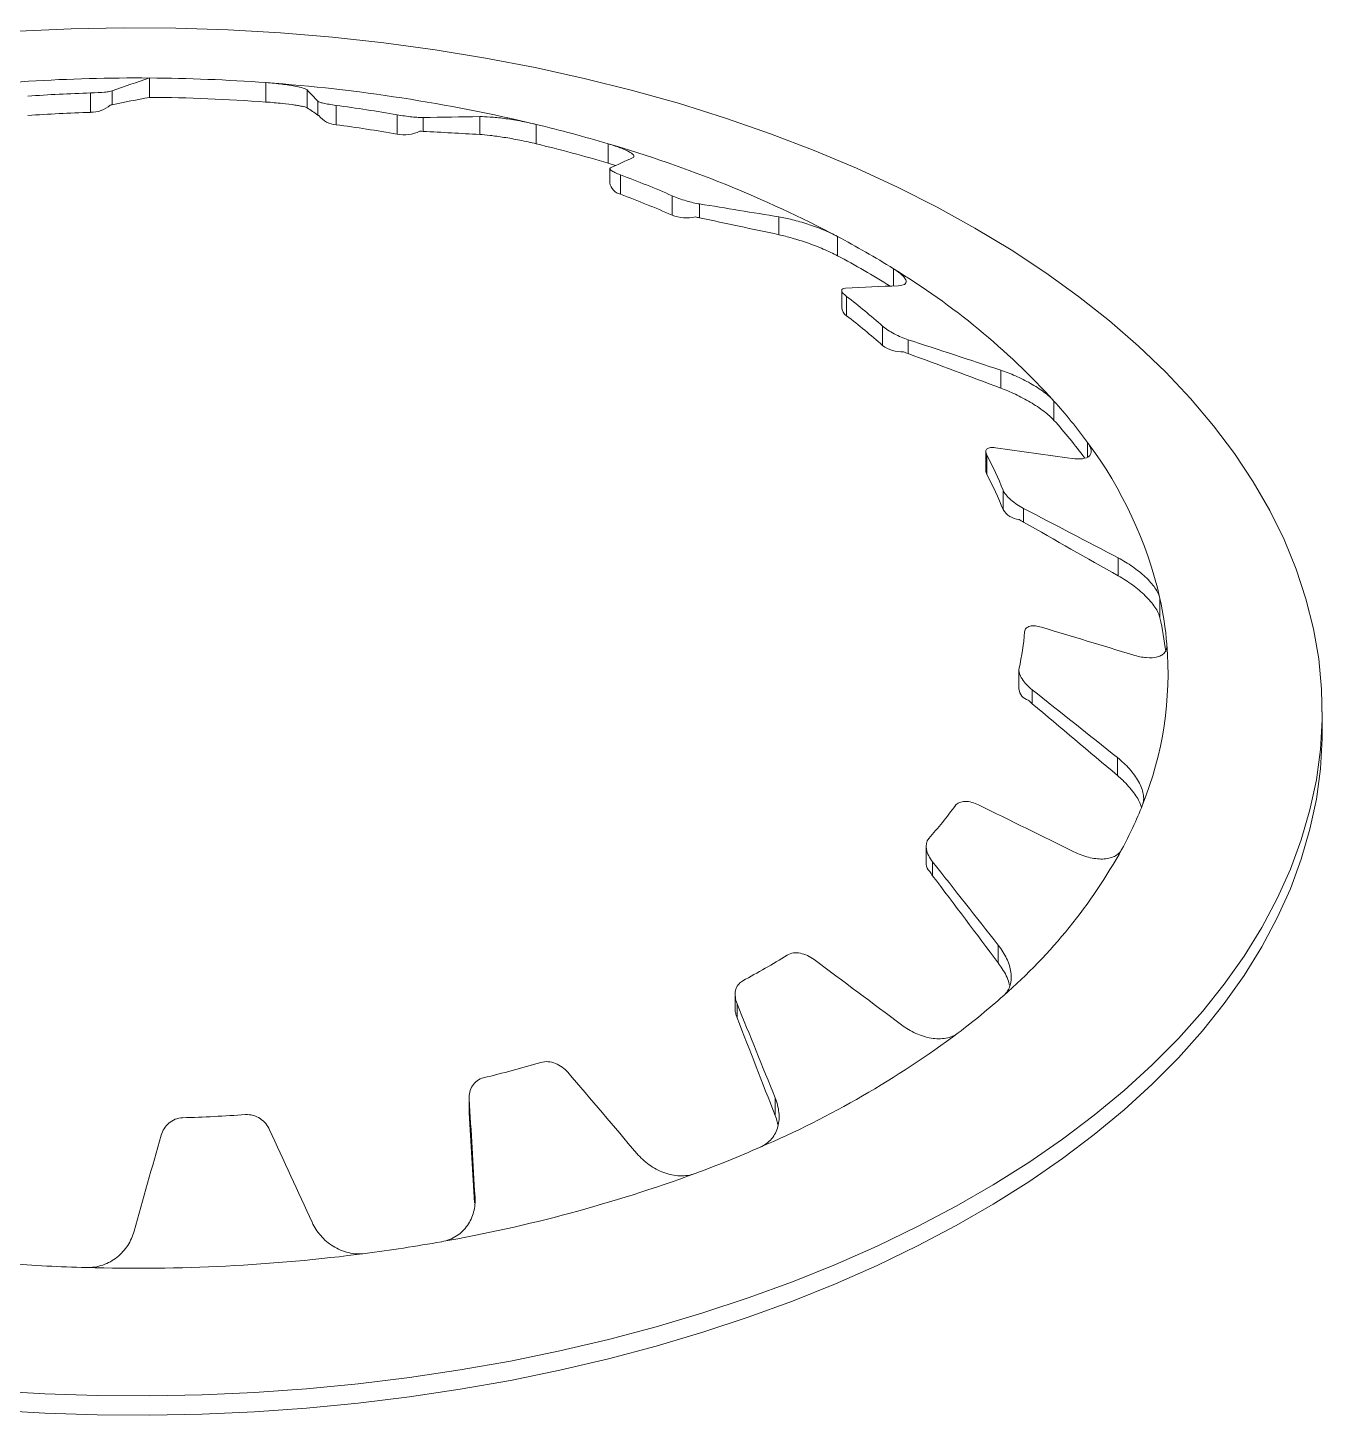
# Model space of a CAD drawing. Header units: millimetres. Extents: x 4510 to 4691, y 1198 to 1451.
# Drawn here: x 4556.04 to 4583.33, y 1252.44 to 1281.71 of the extents above; entities that cross this region are included whole.
import ezdxf

# ---------------------------------------------------------------- set-up
doc = ezdxf.new("R2010")
doc.units = ezdxf.units.MM

msp = doc.modelspace()

# ---------------------------------------------------------------- linework, layer by layer
at = {"color": 7, "linetype": 'Continuous', "lineweight": 15}
for p, q in [((4558.602, 1280.654), (4558.602, 1280.245)), ((4557.359, 1279.929), (4557.359, 1280.337)), ((4557.812, 1280.382), (4557.812, 1280.089)), ((4561.058, 1280.147), (4561.058, 1280.556)), ((4561.926, 1280.401), (4561.926, 1280.025)), ((4562.154, 1279.87), (4562.154, 1280.163)), ((4562.538, 1280.076), (4562.538, 1279.667)), ((4563.822, 1279.469), (4563.822, 1279.877)), ((4564.37, 1279.82), (4564.37, 1279.527)), ((4565.565, 1279.462), (4565.565, 1279.838)), ((4566.757, 1279.674), (4566.757, 1279.266)), ((4568.274, 1278.857), (4568.274, 1279.266)), ((4568.43, 1278.807), (4568.274, 1278.857)), ((4568.306, 1278.738), (4568.306, 1278.443)), ((4568.534, 1278.609), (4568.534, 1278.2)), ((4569.622, 1277.76), (4569.622, 1278.169)), ((4570.199, 1277.997), (4570.199, 1277.704)), ((4571.875, 1277.347), (4571.875, 1277.723)), ((4573.106, 1277.312), (4573.106, 1276.904)), ((4573.198, 1276.168), (4573.198, 1275.812)), ((4573.298, 1276.046), (4573.298, 1275.638)), ((4574.061, 1275.01), (4574.061, 1275.418)), ((4574.597, 1275.133), (4574.597, 1274.84)), ((4576.551, 1274.113), (4576.551, 1274.489)), ((4577.674, 1273.839), (4577.674, 1273.431)), ((4576.236, 1272.782), (4576.236, 1272.374)), ((4576.258, 1272.698), (4576.258, 1272.29)), ((4576.602, 1271.549), (4576.602, 1271.957)), ((4577.033, 1271.573), (4577.033, 1271.28)), ((4579.029, 1270.151), (4579.029, 1270.528)), ((4579.908, 1269.674), (4579.908, 1269.265)), ((4576.935, 1268.167), (4576.935, 1267.759)), ((4577.212, 1267.748), (4577.212, 1267.454)), ((4583.33, 1266.874), (4583.33, 1267.282)), ((4579.011, 1265.939), (4579.011, 1266.316)), ((4574.977, 1264.448), (4574.977, 1264.069)), ((4575.115, 1264.117), (4575.115, 1263.824)), ((4576.498, 1261.985), (4576.498, 1262.361)), ((4570.951, 1261.317), (4570.951, 1260.988)), ((4570.992, 1261.119), (4570.992, 1260.826)), ((4565.342, 1259.147), (4565.342, 1258.856)), ((4565.343, 1259.117), (4565.343, 1258.824)), ((4571.794, 1258.765), (4571.794, 1259.141)), ((4565.343, 1258.824), (4565.344, 1258.856)), ((4565.452, 1256.923), (4565.343, 1258.824))]:
    msp.add_line(p, q, dxfattribs=at)
at = {"color": 8, "linetype": 'Continuous', "lineweight": 15}
for p, q in [((4574.29, 1276.266), (4574.29, 1276.629)), ((4578.381, 1272.665), (4578.381, 1272.963)), ((4565.466, 1256.925), (4565.466, 1257.044))]:
    msp.add_line(p, q, dxfattribs=at)
at = {"color": 7, "linetype": 'Continuous', "lineweight": 15, "flags": 128}
for points in [[(4555.845, 1281.643), (4556.948, 1281.692), (4558.054, 1281.714), (4559.16, 1281.706), (4560.264, 1281.671), (4561.365, 1281.608), (4562.459, 1281.516), (4563.546, 1281.397), (4564.622, 1281.25), (4565.686, 1281.075), (4566.736, 1280.874), (4567.769, 1280.646), (4568.784, 1280.392), (4569.778, 1280.112), (4570.75, 1279.807), (4571.698, 1279.478), (4572.619, 1279.125), (4573.513, 1278.748), (4574.376, 1278.349), (4575.208, 1277.929), (4576.008, 1277.487)], [(4576.008, 1277.487), (4576.772, 1277.026), (4577.501, 1276.545), (4578.192, 1276.047), (4578.844, 1275.531), (4579.456, 1274.999), (4580.027, 1274.452), (4580.555, 1273.891), (4581.039, 1273.317), (4581.48, 1272.731), (4581.874, 1272.135), (4582.223, 1271.529), (4582.525, 1270.915), (4582.78, 1270.293), (4582.987, 1269.666), (4583.145, 1269.034), (4583.255, 1268.399), (4583.316, 1267.761), (4583.329, 1267.123), (4583.292, 1266.484), (4583.206, 1265.848), (4583.072, 1265.214), (4582.889, 1264.584), (4582.659, 1263.96), (4582.38, 1263.342), (4582.055, 1262.731), (4581.683, 1262.13), (4581.265, 1261.539), (4580.803, 1260.959), (4580.296, 1260.391), (4579.747, 1259.837), (4579.155, 1259.297), (4578.523, 1258.773), (4577.851, 1258.266), (4577.141, 1257.776), (4576.394, 1257.305), (4575.612, 1256.854), (4574.796, 1256.423), (4573.948, 1256.013), (4573.069, 1255.625), (4572.162, 1255.26), (4571.227, 1254.919), (4570.267, 1254.601), (4569.284, 1254.309), (4568.279, 1254.042), (4567.255, 1253.801), (4566.213, 1253.586), (4565.156, 1253.398), (4564.086, 1253.238), (4563.004, 1253.104), (4561.913, 1252.999), (4560.815, 1252.921), (4559.712, 1252.872), (4558.607, 1252.851), (4557.501, 1252.858), (4556.396, 1252.893), (4555.296, 1252.957)], [(4583.33, 1266.874), (4583.329, 1266.714), (4583.292, 1266.076), (4583.206, 1265.439), (4583.072, 1264.806), (4582.889, 1264.176), (4582.659, 1263.551), (4582.38, 1262.933), (4582.055, 1262.323), (4581.683, 1261.722), (4581.265, 1261.13), (4580.803, 1260.55), (4580.296, 1259.983), (4579.747, 1259.429), (4579.155, 1258.889), (4578.523, 1258.365), (4577.851, 1257.858), (4577.141, 1257.368), (4576.394, 1256.897), (4575.612, 1256.446), (4574.796, 1256.014), (4573.948, 1255.605), (4573.069, 1255.217), (4572.162, 1254.852), (4571.227, 1254.51), (4570.267, 1254.193), (4569.284, 1253.901), (4568.279, 1253.634), (4567.255, 1253.393), (4566.213, 1253.178), (4565.156, 1252.99), (4564.086, 1252.829), (4563.004, 1252.696), (4561.913, 1252.591), (4560.815, 1252.513), (4559.712, 1252.464), (4558.607, 1252.443), (4557.501, 1252.45), (4556.396, 1252.485), (4555.296, 1252.548)], [(4570.962, 1260.926), (4570.953, 1260.963), (4570.951, 1260.988)]]:
    msp.add_lwpolyline(points, dxfattribs=at)
at = {"color": 7, "linetype": 'Continuous', "lineweight": 15}
for centre, radius, start, end in [((4558.318, 1243.495), 37.159, 89.5621, 97.4282), ((4558.334, 1243.182), 37.473, 85.8314, 89.5911), ((4558.322, 1248.127), 32.225, 91.7129, 94.0698), ((4558.567, 1245.588), 35.056, 76.4895, 85.9244), ((4557.374, 1280.528), 0.599, 268.5198, 312.0733), ((4558.334, 1242.773), 37.473, 85.8314, 89.5911), ((4558.546, 1250.019), 30.321, 79.9797, 82.4343), ((4558.322, 1247.718), 32.225, 91.7129, 94.0698), ((4562.561, 1280.15), 0.483, 216.7477, 267.2533), ((4558.546, 1249.611), 30.321, 79.9797, 82.4343), ((4563.968, 1280.239), 0.784, 259.2693, 295.491), ((4559.423, 1249.408), 31.142, 73.4879, 76.3791), ((4559.423, 1248.999), 31.142, 73.4879, 76.3791), ((4561.03, 1254.392), 25.907, 62.2169, 73.7639), ((4560.687, 1257.631), 22.398, 66.4885, 69.4923), ((4568.597, 1278.488), 0.294, 188.8879, 257.6379), ((4560.687, 1257.222), 22.398, 66.4885, 69.4923), ((4569.925, 1278.511), 0.809, 248.0182, 283.4598), ((4563.453, 1259.224), 20.503, 58.0924, 61.913), ((4563.43, 1258.773), 20.552, 58.3291, 61.9107), ((4566.243, 1263.421), 15.466, 42.3453, 58.6468), ((4565.198, 1265.445), 13.342, 48.3744, 52.6177), ((4573.421, 1275.826), 0.224, 183.4551, 236.7824), ((4565.198, 1265.037), 13.342, 48.3744, 52.6177), ((4574.457, 1275.535), 0.658, 232.9465, 273.7969), ((4569.12, 1266.206), 11.464, 36.1149, 41.7446), ((4569.086, 1265.769), 11.509, 36.6254, 41.7391), ((4571.325, 1267.689), 8.81, 13.02, 36.7769), ((4569.592, 1269.154), 7.549, 21.7969, 28.0001), ((4576.414, 1272.375), 0.178, 180.3102, 208.7696), ((4569.592, 1268.745), 7.549, 21.7969, 28.0001), ((4576.973, 1271.768), 0.431, 210.565, 265.2772), ((4572.66, 1268.083), 7.42, 4.8555, 12.3799), ((4572.624, 1267.668), 7.458, 6.8138, 12.369), ((4570.685, 1269.542), 6.396, 347.9182, 354.8465), ((4572.589, 1268.107), 7.49, 338.1394, 4.6252), ((4577.205, 1267.791), 0.271, 186.8343, 253.9556), ((4567.633, 1271.16), 9.883, 318.4786, 323.6619), ((4571.393, 1268.532), 8.758, 331.733, 338.4701), ((4569.058, 1269.951), 11.487, 311.1253, 331.0152), ((4575.185, 1264.077), 0.208, 182.0974, 231.2154), ((4562.747, 1277.179), 17.675, 298.2385, 301.7561), ((4566.296, 1272.834), 15.476, 307.1996, 311.8083), ((4563.41, 1276.898), 20.459, 293.2372, 306.7575), ((4559.272, 1285.642), 26.848, 283.7355, 286.3975), ((4558.338, 1290.929), 32.225, 271.7129, 274.0698), ((4561.064, 1281.898), 25.98, 290.3783, 293.6409), ((4559.399, 1286.683), 31.045, 279.9503, 290.1828), ((4558.58, 1290.727), 35.171, 277.4601, 280.126), ((4558.335, 1292.799), 37.256, 268.3618, 277.4208), ((4558.321, 1292.922), 37.38, 265.8287, 268.3886)]:
    msp.add_arc(centre, radius, start, end, dxfattribs=at)
for points in [[(4557.812, 1280.382), (4558.076, 1280.475), (4558.339, 1280.566), (4558.602, 1280.654)], [(4561.926, 1280.401), (4562.002, 1280.323), (4562.078, 1280.244), (4562.154, 1280.163)], [(4557.812, 1280.089), (4557.803, 1280.087), (4557.791, 1280.085), (4557.776, 1280.083)], [(4558.602, 1280.245), (4558.339, 1280.196), (4558.076, 1280.144), (4557.812, 1280.089)], [(4562.154, 1279.87), (4562.078, 1279.923), (4562.002, 1279.975), (4561.926, 1280.025)], [(4562.174, 1279.861), (4562.164, 1279.864), (4562.157, 1279.867), (4562.154, 1279.87)], [(4564.37, 1279.82), (4564.769, 1279.827), (4565.167, 1279.833), (4565.565, 1279.838)], [(4564.37, 1279.527), (4564.351, 1279.528), (4564.329, 1279.529), (4564.305, 1279.531)], [(4565.565, 1279.462), (4565.167, 1279.485), (4564.769, 1279.507), (4564.37, 1279.527)], [(4568.789, 1278.97), (4568.633, 1278.9), (4568.476, 1278.829), (4568.32, 1278.757)], [(4570.199, 1277.997), (4570.758, 1277.907), (4571.317, 1277.815), (4571.875, 1277.723)], [(4570.199, 1277.704), (4570.172, 1277.71), (4570.144, 1277.716), (4570.113, 1277.724)], [(4571.875, 1277.347), (4571.317, 1277.467), (4570.759, 1277.586), (4570.199, 1277.704)], [(4574.39, 1276.271), (4574.021, 1276.255), (4573.651, 1276.237), (4573.281, 1276.218)], [(4574.597, 1275.133), (4575.249, 1274.92), (4575.9, 1274.705), (4576.551, 1274.489)], [(4574.597, 1274.84), (4574.566, 1274.851), (4574.533, 1274.864), (4574.5, 1274.878)], [(4576.551, 1274.113), (4575.9, 1274.357), (4575.249, 1274.599), (4574.597, 1274.84)], [(4578.054, 1272.628), (4577.516, 1272.704), (4576.978, 1272.779), (4576.439, 1272.853)], [(4577.033, 1271.573), (4577.699, 1271.226), (4578.364, 1270.877), (4579.029, 1270.528)], [(4577.033, 1271.28), (4577, 1271.298), (4576.969, 1271.318), (4576.937, 1271.338)], [(4579.029, 1270.151), (4578.364, 1270.529), (4577.699, 1270.905), (4577.033, 1271.28)], [(4579.339, 1268.482), (4578.698, 1268.678), (4578.055, 1268.873), (4577.412, 1269.067)], [(4577.212, 1267.748), (4577.813, 1267.271), (4578.412, 1266.794), (4579.011, 1266.316)], [(4577.212, 1267.454), (4577.183, 1267.479), (4577.156, 1267.504), (4577.13, 1267.531)], [(4579.011, 1265.939), (4578.412, 1266.445), (4577.813, 1266.95), (4577.212, 1267.454)], [(4578.09, 1264.332), (4577.422, 1264.662), (4576.754, 1264.99), (4576.084, 1265.318)], [(4575.115, 1264.117), (4575.576, 1263.532), (4576.037, 1262.947), (4576.498, 1262.361)], [(4575.115, 1263.824), (4575.092, 1263.853), (4575.072, 1263.884), (4575.055, 1263.915)], [(4576.498, 1261.985), (4576.038, 1262.599), (4575.576, 1263.212), (4575.115, 1263.824)], [(4574.458, 1260.679), (4573.844, 1261.139), (4573.23, 1261.598), (4572.615, 1262.056)], [(4570.992, 1261.119), (4571.26, 1260.461), (4571.527, 1259.801), (4571.794, 1259.141)], [(4570.992, 1260.826), (4570.98, 1260.859), (4570.97, 1260.893), (4570.962, 1260.926)], [(4571.794, 1258.765), (4571.527, 1259.453), (4571.26, 1260.14), (4570.992, 1260.826)], [(4568.88, 1257.963), (4568.395, 1258.535), (4567.909, 1259.106), (4567.423, 1259.677)], [(4565.343, 1259.117), (4565.384, 1258.427), (4565.425, 1257.736), (4565.466, 1257.044)], [(4562.03, 1256.513), (4561.732, 1257.164), (4561.433, 1257.815), (4561.134, 1258.466)], [(4558.848, 1258.35), (4558.657, 1257.675), (4558.467, 1257), (4558.277, 1256.323)]]:
    msp.add_open_spline(points, degree=3, dxfattribs=at)
for points, knots in [([(4557.359, 1280.337), (4557.469, 1280.341), (4557.573, 1280.347), (4557.692, 1280.359), (4557.725, 1280.363), (4557.779, 1280.373), (4557.799, 1280.377), (4557.812, 1280.382)], [0, 0, 0, 0, 0.5, 0.5, 0.75, 0.75, 1, 1, 1, 1]), ([(4561.058, 1280.556), (4561.117, 1280.551), (4561.175, 1280.546), (4561.286, 1280.536), (4561.341, 1280.53), (4561.444, 1280.517), (4561.492, 1280.511), (4561.583, 1280.497), (4561.625, 1280.49), (4561.739, 1280.468), (4561.799, 1280.454), (4561.887, 1280.426), (4561.915, 1280.413), (4561.926, 1280.401)], [0, 0, 0, 0, 0.125, 0.125, 0.25, 0.25, 0.375, 0.375, 0.5, 0.5, 0.75, 0.75, 1, 1, 1, 1]), ([(4561.926, 1280.025), (4561.915, 1280.032), (4561.888, 1280.041), (4561.823, 1280.056), (4561.797, 1280.061), (4561.738, 1280.072), (4561.704, 1280.078), (4561.592, 1280.094), (4561.5, 1280.106), (4561.345, 1280.123), (4561.29, 1280.128), (4561.176, 1280.138), (4561.118, 1280.143), (4561.058, 1280.147)], [0, 0, 0, 0, 0.25, 0.25, 0.375, 0.375, 0.5, 0.5, 0.75, 0.75, 0.875, 0.875, 1, 1, 1, 1]), ([(4562.154, 1280.163), (4562.159, 1280.157), (4562.171, 1280.151), (4562.21, 1280.137), (4562.236, 1280.129), (4562.302, 1280.114), (4562.343, 1280.106), (4562.433, 1280.091), (4562.484, 1280.083), (4562.538, 1280.076)], [0, 0, 0, 0, 0.25, 0.25, 0.5, 0.5, 0.75, 0.75, 1, 1, 1, 1]), ([(4563.822, 1279.877), (4563.927, 1279.859), (4564.039, 1279.843), (4564.185, 1279.828), (4564.229, 1279.824), (4564.308, 1279.82), (4564.342, 1279.819), (4564.37, 1279.82)], [0, 0, 0, 0, 0.5, 0.5, 0.75, 0.75, 1, 1, 1, 1]), ([(4565.565, 1279.838), (4565.627, 1279.839), (4565.701, 1279.836), (4565.83, 1279.827), (4565.877, 1279.823), (4565.974, 1279.813), (4566.024, 1279.807), (4566.13, 1279.793), (4566.186, 1279.785), (4566.299, 1279.767), (4566.356, 1279.757), (4566.471, 1279.736), (4566.53, 1279.725), (4566.645, 1279.7), (4566.701, 1279.688), (4566.757, 1279.674)], [0, 0, 0, 0, 0.25, 0.25, 0.375, 0.375, 0.5, 0.5, 0.625, 0.625, 0.75, 0.75, 0.875, 0.875, 1, 1, 1, 1]), ([(4566.757, 1279.266), (4566.701, 1279.279), (4566.645, 1279.292), (4566.529, 1279.318), (4566.47, 1279.33), (4566.354, 1279.353), (4566.296, 1279.364), (4566.183, 1279.384), (4566.127, 1279.393), (4565.969, 1279.418), (4565.871, 1279.432), (4565.7, 1279.452), (4565.626, 1279.458), (4565.565, 1279.462)], [0, 0, 0, 0, 0.125, 0.125, 0.25, 0.25, 0.375, 0.375, 0.5, 0.5, 0.75, 0.75, 1, 1, 1, 1]), ([(4568.274, 1279.266), (4568.327, 1279.25), (4568.376, 1279.234), (4568.469, 1279.203), (4568.513, 1279.187), (4568.592, 1279.156), (4568.627, 1279.141), (4568.688, 1279.111), (4568.715, 1279.097), (4568.78, 1279.058), (4568.805, 1279.034), (4568.822, 1278.996), (4568.813, 1278.981), (4568.789, 1278.97)], [0, 0, 0, 0, 0.125, 0.125, 0.25, 0.25, 0.375, 0.375, 0.5, 0.5, 0.75, 0.75, 1, 1, 1, 1]), ([(4568.32, 1278.757), (4568.308, 1278.752), (4568.304, 1278.744), (4568.309, 1278.726), (4568.319, 1278.715), (4568.354, 1278.69), (4568.381, 1278.675), (4568.446, 1278.643), (4568.487, 1278.626), (4568.534, 1278.609)], [0, 0, 0, 0, 0.25, 0.25, 0.5, 0.5, 0.75, 0.75, 1, 1, 1, 1]), ([(4569.622, 1278.169), (4569.71, 1278.13), (4569.817, 1278.092), (4569.972, 1278.047), (4570.022, 1278.034), (4570.116, 1278.012), (4570.159, 1278.003), (4570.199, 1277.997)], [0, 0, 0, 0, 0.5, 0.5, 0.75, 0.75, 1, 1, 1, 1]), ([(4571.875, 1277.723), (4571.961, 1277.708), (4572.056, 1277.689), (4572.21, 1277.65), (4572.263, 1277.636), (4572.37, 1277.605), (4572.425, 1277.589), (4572.535, 1277.553), (4572.592, 1277.533), (4572.703, 1277.493), (4572.757, 1277.472), (4572.863, 1277.428), (4572.916, 1277.405), (4573.016, 1277.359), (4573.062, 1277.336), (4573.106, 1277.312)], [0, 0, 0, 0, 0.25, 0.25, 0.375, 0.375, 0.5, 0.5, 0.625, 0.625, 0.75, 0.75, 0.875, 0.875, 1, 1, 1, 1]), ([(4573.106, 1276.904), (4573.062, 1276.928), (4573.015, 1276.951), (4572.916, 1276.998), (4572.863, 1277.022), (4572.755, 1277.068), (4572.7, 1277.09), (4572.589, 1277.133), (4572.532, 1277.154), (4572.366, 1277.212), (4572.257, 1277.246), (4572.055, 1277.304), (4571.96, 1277.328), (4571.875, 1277.347)], [0, 0, 0, 0, 0.125, 0.125, 0.25, 0.25, 0.375, 0.375, 0.5, 0.5, 0.75, 0.75, 1, 1, 1, 1]), ([(4574.29, 1276.629), (4574.331, 1276.604), (4574.366, 1276.579), (4574.43, 1276.532), (4574.457, 1276.509), (4574.502, 1276.465), (4574.519, 1276.445), (4574.544, 1276.407), (4574.552, 1276.389), (4574.561, 1276.342), (4574.548, 1276.317), (4574.491, 1276.283), (4574.447, 1276.273), (4574.39, 1276.271)], [0, 0, 0, 0, 0.125, 0.125, 0.25, 0.25, 0.375, 0.375, 0.5, 0.5, 0.75, 0.75, 1, 1, 1, 1]), ([(4573.281, 1276.218), (4573.254, 1276.217), (4573.234, 1276.212), (4573.205, 1276.196), (4573.197, 1276.185), (4573.198, 1276.156), (4573.206, 1276.137), (4573.24, 1276.096), (4573.265, 1276.072), (4573.298, 1276.046)], [0, 0, 0, 0, 0.25, 0.25, 0.5, 0.5, 0.75, 0.75, 1, 1, 1, 1]), ([(4574.061, 1275.418), (4574.121, 1275.365), (4574.21, 1275.307), (4574.355, 1275.231), (4574.404, 1275.208), (4574.502, 1275.166), (4574.55, 1275.148), (4574.597, 1275.133)], [0, 0, 0, 0, 0.5, 0.5, 0.75, 0.75, 1, 1, 1, 1]), ([(4576.551, 1274.489), (4576.652, 1274.456), (4576.755, 1274.416), (4576.915, 1274.346), (4576.968, 1274.321), (4577.073, 1274.268), (4577.125, 1274.241), (4577.227, 1274.183), (4577.277, 1274.153), (4577.373, 1274.092), (4577.418, 1274.06), (4577.503, 1273.997), (4577.543, 1273.965), (4577.615, 1273.901), (4577.647, 1273.87), (4577.674, 1273.839)], [0, 0, 0, 0, 0.25, 0.25, 0.375, 0.375, 0.5, 0.5, 0.625, 0.625, 0.75, 0.75, 0.875, 0.875, 1, 1, 1, 1]), ([(4577.674, 1273.431), (4577.646, 1273.462), (4577.615, 1273.493), (4577.543, 1273.558), (4577.503, 1273.591), (4577.416, 1273.657), (4577.371, 1273.689), (4577.275, 1273.753), (4577.224, 1273.785), (4577.071, 1273.875), (4576.964, 1273.932), (4576.755, 1274.032), (4576.65, 1274.076), (4576.551, 1274.113)], [0, 0, 0, 0, 0.125, 0.125, 0.25, 0.25, 0.375, 0.375, 0.5, 0.5, 0.75, 0.75, 1, 1, 1, 1]), ([(4576.439, 1272.853), (4576.4, 1272.858), (4576.366, 1272.859), (4576.307, 1272.852), (4576.282, 1272.844), (4576.248, 1272.818), (4576.238, 1272.8), (4576.235, 1272.756), (4576.242, 1272.728), (4576.258, 1272.698)], [0, 0, 0, 0, 0.25, 0.25, 0.5, 0.5, 0.75, 0.75, 1, 1, 1, 1]), ([(4578.381, 1272.963), (4578.405, 1272.932), (4578.422, 1272.902), (4578.448, 1272.845), (4578.456, 1272.818), (4578.461, 1272.77), (4578.459, 1272.748), (4578.445, 1272.709), (4578.433, 1272.692), (4578.384, 1272.648), (4578.335, 1272.63), (4578.212, 1272.614), (4578.138, 1272.617), (4578.054, 1272.628)], [0, 0, 0, 0, 0.125, 0.125, 0.25, 0.25, 0.375, 0.375, 0.5, 0.5, 0.75, 0.75, 1, 1, 1, 1]), ([(4576.602, 1271.957), (4576.626, 1271.895), (4576.687, 1271.822), (4576.805, 1271.719), (4576.848, 1271.686), (4576.938, 1271.626), (4576.985, 1271.598), (4577.033, 1271.573)], [0, 0, 0, 0, 0.5, 0.5, 0.75, 0.75, 1, 1, 1, 1]), ([(4579.029, 1270.528), (4579.132, 1270.473), (4579.233, 1270.413), (4579.378, 1270.312), (4579.426, 1270.276), (4579.515, 1270.204), (4579.558, 1270.167), (4579.639, 1270.091), (4579.677, 1270.051), (4579.746, 1269.973), (4579.777, 1269.934), (4579.83, 1269.857), (4579.853, 1269.818), (4579.888, 1269.744), (4579.901, 1269.708), (4579.908, 1269.674)], [0, 0, 0, 0, 0.25, 0.25, 0.375, 0.375, 0.5, 0.5, 0.625, 0.625, 0.75, 0.75, 0.875, 0.875, 1, 1, 1, 1]), ([(4579.908, 1269.265), (4579.901, 1269.3), (4579.888, 1269.336), (4579.853, 1269.411), (4579.83, 1269.451), (4579.776, 1269.531), (4579.745, 1269.571), (4579.676, 1269.652), (4579.637, 1269.693), (4579.515, 1269.811), (4579.423, 1269.888), (4579.232, 1270.029), (4579.131, 1270.094), (4579.029, 1270.151)], [0, 0, 0, 0, 0.125, 0.125, 0.25, 0.25, 0.375, 0.375, 0.5, 0.5, 0.75, 0.75, 1, 1, 1, 1]), ([(4577.412, 1269.067), (4577.366, 1269.081), (4577.323, 1269.09), (4577.24, 1269.098), (4577.202, 1269.096), (4577.137, 1269.08), (4577.109, 1269.066), (4577.07, 1269.026), (4577.058, 1268.999), (4577.055, 1268.967)], [0, 0, 0, 0, 0.25, 0.25, 0.5, 0.5, 0.75, 0.75, 1, 1, 1, 1]), ([(4580.054, 1268.711), (4580.057, 1268.677), (4580.055, 1268.645), (4580.04, 1268.587), (4580.027, 1268.561), (4579.993, 1268.515), (4579.971, 1268.496), (4579.919, 1268.464), (4579.889, 1268.451), (4579.789, 1268.423), (4579.708, 1268.418), (4579.534, 1268.432), (4579.439, 1268.452), (4579.339, 1268.482)], [0, 0, 0, 0, 0.125, 0.125, 0.25, 0.25, 0.375, 0.375, 0.5, 0.5, 0.75, 0.75, 1, 1, 1, 1]), ([(4576.939, 1268.203), (4576.926, 1268.14), (4576.95, 1268.058), (4577.026, 1267.936), (4577.058, 1267.895), (4577.13, 1267.818), (4577.169, 1267.782), (4577.212, 1267.748)], [0, 0, 0, 0, 0.5, 0.5, 0.75, 0.75, 1, 1, 1, 1]), ([(4579.011, 1266.316), (4579.104, 1266.241), (4579.189, 1266.162), (4579.303, 1266.034), (4579.338, 1265.99), (4579.402, 1265.902), (4579.431, 1265.858), (4579.481, 1265.769), (4579.503, 1265.723), (4579.537, 1265.635), (4579.549, 1265.591), (4579.564, 1265.507), (4579.567, 1265.466), (4579.561, 1265.388), (4579.553, 1265.352), (4579.54, 1265.318)], [0, 0, 0, 0, 0.25, 0.25, 0.375, 0.375, 0.5, 0.5, 0.625, 0.625, 0.75, 0.75, 0.875, 0.875, 1, 1, 1, 1]), ([(4579.516, 1265.266), (4579.511, 1265.287), (4579.486, 1265.387), (4579.353, 1265.589), (4579.177, 1265.793), (4579.049, 1265.906), (4579.011, 1265.939)], [0, 0, 0, 0, 0.091616, 0.438382, 0.833101, 1, 1, 1, 1]), ([(4576.084, 1265.318), (4576.036, 1265.341), (4575.989, 1265.359), (4575.893, 1265.385), (4575.845, 1265.392), (4575.758, 1265.392), (4575.716, 1265.385), (4575.645, 1265.355), (4575.615, 1265.333), (4575.593, 1265.304)], [0, 0, 0, 0, 0.25, 0.25, 0.5, 0.5, 0.75, 0.75, 1, 1, 1, 1]), ([(4575.032, 1264.608), (4574.982, 1264.552), (4574.967, 1264.469), (4574.993, 1264.336), (4575.009, 1264.291), (4575.054, 1264.202), (4575.082, 1264.159), (4575.115, 1264.117)], [0, 0, 0, 0, 0.5, 0.5, 0.75, 0.75, 1, 1, 1, 1]), ([(4579.107, 1264.385), (4579.089, 1264.352), (4579.067, 1264.323), (4579.013, 1264.272), (4578.982, 1264.25), (4578.911, 1264.215), (4578.873, 1264.202), (4578.789, 1264.184), (4578.744, 1264.178), (4578.605, 1264.175), (4578.504, 1264.188), (4578.299, 1264.241), (4578.194, 1264.281), (4578.09, 1264.332)], [0, 0, 0, 0, 0.125, 0.125, 0.25, 0.25, 0.375, 0.375, 0.5, 0.5, 0.75, 0.75, 1, 1, 1, 1]), ([(4572.615, 1262.056), (4572.571, 1262.089), (4572.525, 1262.117), (4572.427, 1262.162), (4572.376, 1262.179), (4572.276, 1262.198), (4572.225, 1262.201), (4572.132, 1262.188), (4572.087, 1262.173), (4572.05, 1262.15)], [0, 0, 0, 0, 0.25, 0.25, 0.5, 0.5, 0.75, 0.75, 1, 1, 1, 1]), ([(4576.498, 1262.361), (4576.57, 1262.27), (4576.629, 1262.176), (4576.698, 1262.03), (4576.717, 1261.98), (4576.748, 1261.883), (4576.759, 1261.834), (4576.772, 1261.739), (4576.775, 1261.691), (4576.769, 1261.599), (4576.762, 1261.555), (4576.737, 1261.472), (4576.719, 1261.432), (4576.673, 1261.36), (4576.646, 1261.327), (4576.614, 1261.298)], [0, 0, 0, 0, 0.25, 0.25, 0.375, 0.375, 0.5, 0.5, 0.625, 0.625, 0.75, 0.75, 0.875, 0.875, 1, 1, 1, 1]), ([(4576.733, 1261.515), (4576.731, 1261.531), (4576.712, 1261.646), (4576.621, 1261.81), (4576.526, 1261.945), (4576.498, 1261.985)], [0, 0, 0, 0, 0.097768, 0.731879, 1, 1, 1, 1]), ([(4571.11, 1261.607), (4571.03, 1261.564), (4570.978, 1261.488), (4570.95, 1261.356), (4570.949, 1261.309), (4570.961, 1261.214), (4570.973, 1261.167), (4570.992, 1261.119)], [0, 0, 0, 0, 0.5, 0.5, 0.75, 0.75, 1, 1, 1, 1]), ([(4575.653, 1260.506), (4575.617, 1260.479), (4575.578, 1260.456), (4575.492, 1260.42), (4575.445, 1260.406), (4575.347, 1260.388), (4575.297, 1260.384), (4575.192, 1260.385), (4575.138, 1260.389), (4574.976, 1260.416), (4574.866, 1260.451), (4574.655, 1260.547), (4574.553, 1260.608), (4574.458, 1260.679)], [0, 0, 0, 0, 0.125, 0.125, 0.25, 0.25, 0.375, 0.375, 0.5, 0.5, 0.75, 0.75, 1, 1, 1, 1]), ([(4567.423, 1259.677), (4567.388, 1259.717), (4567.349, 1259.754), (4567.261, 1259.818), (4567.213, 1259.845), (4567.113, 1259.885), (4567.059, 1259.898), (4566.954, 1259.905), (4566.901, 1259.9), (4566.851, 1259.886)], [0, 0, 0, 0, 0.25, 0.25, 0.5, 0.5, 0.75, 0.75, 1, 1, 1, 1]), ([(4565.647, 1259.562), (4565.546, 1259.537), (4565.463, 1259.475), (4565.385, 1259.353), (4565.366, 1259.308), (4565.344, 1259.214), (4565.34, 1259.166), (4565.343, 1259.117)], [0, 0, 0, 0, 0.5, 0.5, 0.75, 0.75, 1, 1, 1, 1]), ([(4571.794, 1259.141), (4571.836, 1259.039), (4571.862, 1258.936), (4571.878, 1258.781), (4571.879, 1258.729), (4571.872, 1258.63), (4571.864, 1258.581), (4571.839, 1258.486), (4571.822, 1258.44), (4571.778, 1258.353), (4571.751, 1258.313), (4571.689, 1258.239), (4571.653, 1258.204), (4571.573, 1258.145), (4571.529, 1258.119), (4571.482, 1258.098)], [0, 0, 0, 0, 0.25, 0.25, 0.375, 0.375, 0.5, 0.5, 0.625, 0.625, 0.75, 0.75, 0.875, 0.875, 1, 1, 1, 1]), ([(4559.301, 1258.718), (4559.191, 1258.715), (4559.087, 1258.672), (4558.969, 1258.57), (4558.935, 1258.53), (4558.881, 1258.444), (4558.861, 1258.398), (4558.848, 1258.35)], [0, 0, 0, 0, 0.5, 0.5, 0.75, 0.75, 1, 1, 1, 1]), ([(4561.134, 1258.466), (4561.112, 1258.512), (4561.085, 1258.556), (4561.018, 1258.635), (4560.978, 1258.671), (4560.89, 1258.73), (4560.839, 1258.754), (4560.735, 1258.783), (4560.68, 1258.789), (4560.625, 1258.785)], [0, 0, 0, 0, 0.25, 0.25, 0.5, 0.5, 0.75, 0.75, 1, 1, 1, 1]), ([(4571.844, 1258.584), (4571.842, 1258.6), (4571.837, 1258.66), (4571.812, 1258.72), (4571.794, 1258.765)], [0, 0, 0, 0, 0.253787, 1, 1, 1, 1]), ([(4570.11, 1257.544), (4570.06, 1257.525), (4570.008, 1257.512), (4569.901, 1257.495), (4569.844, 1257.492), (4569.731, 1257.496), (4569.674, 1257.502), (4569.561, 1257.525), (4569.504, 1257.541), (4569.339, 1257.601), (4569.233, 1257.658), (4569.042, 1257.795), (4568.955, 1257.875), (4568.88, 1257.963)], [0, 0, 0, 0, 0.125, 0.125, 0.25, 0.25, 0.375, 0.375, 0.5, 0.5, 0.75, 0.75, 1, 1, 1, 1]), ([(4565.466, 1257.044), (4565.472, 1256.937), (4565.463, 1256.832), (4565.423, 1256.68), (4565.406, 1256.63), (4565.362, 1256.535), (4565.336, 1256.49), (4565.276, 1256.404), (4565.241, 1256.363), (4565.164, 1256.289), (4565.122, 1256.255), (4565.031, 1256.197), (4564.981, 1256.171), (4564.876, 1256.13), (4564.821, 1256.115), (4564.764, 1256.105)], [0, 0, 0, 0, 0.25, 0.25, 0.375, 0.375, 0.5, 0.5, 0.625, 0.625, 0.75, 0.75, 0.875, 0.875, 1, 1, 1, 1]), ([(4558.277, 1256.323), (4558.248, 1256.218), (4558.204, 1256.119), (4558.113, 1255.98), (4558.079, 1255.935), (4558.005, 1255.853), (4557.964, 1255.814), (4557.876, 1255.743), (4557.827, 1255.711), (4557.726, 1255.654), (4557.674, 1255.631), (4557.564, 1255.593), (4557.506, 1255.578), (4557.389, 1255.56), (4557.329, 1255.556), (4557.27, 1255.558)], [0, 0, 0, 0, 0.25, 0.25, 0.375, 0.375, 0.5, 0.5, 0.625, 0.625, 0.75, 0.75, 0.875, 0.875, 1, 1, 1, 1]), ([(4563.147, 1255.854), (4563.089, 1255.847), (4563.03, 1255.845), (4562.914, 1255.851), (4562.855, 1255.859), (4562.739, 1255.886), (4562.684, 1255.904), (4562.575, 1255.95), (4562.522, 1255.977), (4562.374, 1256.069), (4562.286, 1256.146), (4562.137, 1256.317), (4562.076, 1256.412), (4562.03, 1256.513)], [0, 0, 0, 0, 0.125, 0.125, 0.25, 0.25, 0.375, 0.375, 0.5, 0.5, 0.75, 0.75, 1, 1, 1, 1])]:
    msp.add_open_spline(points, degree=3, knots=knots, dxfattribs=at)

doc.saveas('drawing.dxf')
